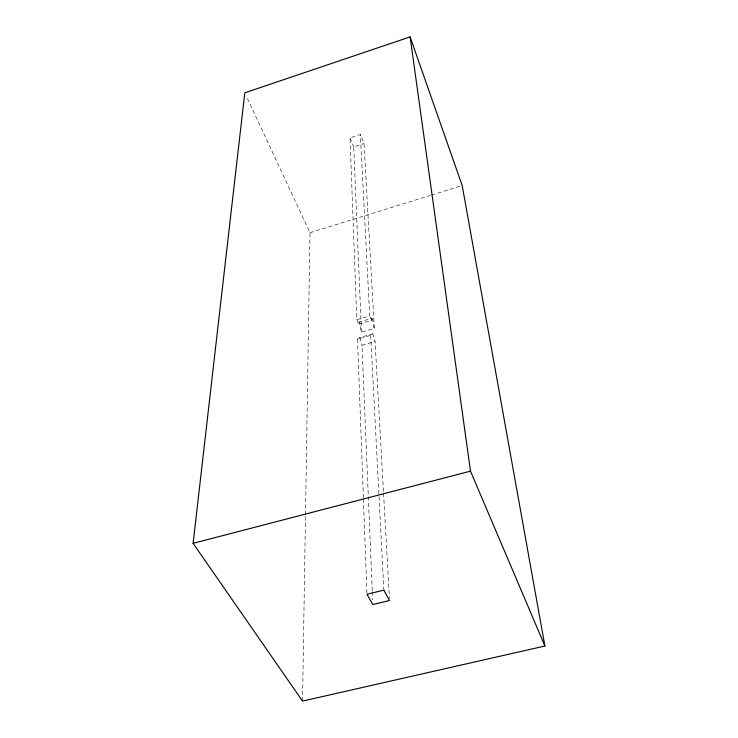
<?xml version="1.0" encoding="UTF-8"?>
<svg xmlns="http://www.w3.org/2000/svg" width="738" height="738" viewBox="0 0 738 738"><rect width="100%" height="100%" fill="white"/><g stroke="black" fill="none" stroke-linecap="round" stroke-linejoin="round"><path stroke-width="0.55" stroke-dasharray="3.69 2.77" d="M302.534 701.1L305.486 515.816M305.504 514.663L309.978 232.719L246.252 95.949M358.982 324.305L371.989 320.061L371.915 318.318L359.065 322.054L358.982 324.305L356.777 319.692L350.033 137.868L360.356 134.519L364 143.532L374.332 328.392L361.454 332.118C359.369 329.139 361.325 324.914 359.065 322.054M363.391 497.726L357.506 339.157L370.707 335.347L372.736 333.834L375.07 341.519L383.492 492.301M357.506 339.157L359.674 337.598L372.736 333.834M361.454 332.118L353.723 146.844L364 143.532M309.978 232.719L430.439 195.413M431.536 195.072L460.005 186.262M356.777 319.692L369.71 315.919L360.356 134.519M372.238 590.769L361.998 345.273L375.07 341.519M371.915 318.318C374.092 321.205 372.312 325.384 374.332 328.392M371.869 320.56L369.71 315.919M350.033 137.868L353.723 146.844M359.674 337.598L361.998 345.273M383.557 493.454L389.415 598.195M370.707 335.347L383.788 588.998M372.284 591.913L372.616 599.948M363.428 498.879L366.934 593.103"/><path stroke-width="1.11" d="M193.107 543.334L244.795 92.813L410.107 36.9L462.2 185.579L544.893 646.008L302.534 701.1L193.107 543.334L470.493 471.148L544.893 646.008M410.107 36.9L470.493 471.148M383.852 590.142L366.971 594.247L372.81 604.533L389.544 600.492L383.852 590.142"/></g></svg>
